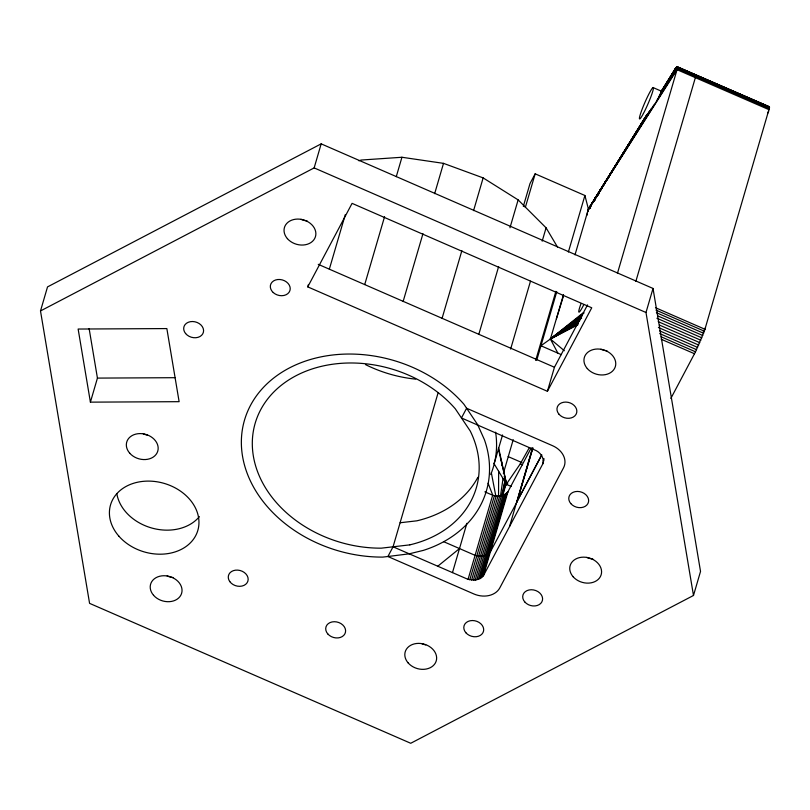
<?xml version="1.0" encoding="UTF-8"?>
<svg xmlns="http://www.w3.org/2000/svg" width="810" height="810" viewBox="0 0 810 810"><rect width="100%" height="100%" fill="white"/><g stroke="black" fill="none" stroke-linecap="round" stroke-linejoin="round"><path stroke-width="1.21" d="M498.545 496.135L498.656 471.288M588.273 211.582L588.414 209.061L584.901 195.494L535.167 173.826L530.013 183.526L523.331 206.368M477.151 424.815L477.657 424.673L463.927 404.251A126.309 99.124 16.3 0 0 250.513 405.365A126.309 99.124 16.3 0 0 382.786 557.098L387.909 556.51L473.88 593.963A20.209 15.856 16.3 0 0 499.81 587.878L563.517 467.856A20.209 15.856 16.3 0 0 552.582 445.713L466.611 408.25L461.457 417.96L536.362 450.694C540.898 453.144 544.553 458.541 542.842 463.806L483.398 575.768L479.905 578.664L475.136 580.092L468.058 579.373L393.063 546.801L438.028 393.042M588.202 211.299L588.414 209.061L646.967 114.919M670.852 398.429L695.517 351.803L704.366 331.199L769.5 107.649L769.318 106.778L677.231 66.724L675.256 68.739L670.721 76.92M500.489 496.034L503.03 478.507M501.522 496.277L504.843 481.505L502.291 496.378L505.754 483.003M597.355 194.825L588.414 209.061L574.999 254.856M561.279 354.628L540.948 345.769L550.395 339.015L563.527 294.536M40.5 310.949L47.527 286.902L321.175 143.856L653.022 288.451L700.529 571.425L693.492 595.471L410.731 743.276L89.576 603.359L40.5 310.949L314.148 167.903L321.175 143.856M90.406 402.145L78.135 329.042L166.85 328.576L179.121 401.679L90.406 402.145L97.433 378.098L89.12 328.536M307.749 286.872L352.077 203.361L591.745 307.79L547.408 391.301L307.749 286.872L308.448 284.472M329.346 269.143L345.303 214.589M364.723 284.553L384.578 216.665M396.272 176.661L401.942 157.261L443.515 163.357L483.145 177.896L518.137 199.888L546.082 227.833L557.493 247.03M403.107 301.563L422.962 233.675M434.656 193.661L443.515 163.357M442.027 318.522L461.882 250.634M473.577 210.63L483.145 177.896M478.781 334.449L498.636 266.561M509.976 227.772L518.137 199.888M525.315 207.481L535.167 173.826M510.634 349.059L530.489 281.171M542.184 241.167L546.082 227.833M452.476 572.599L466.884 523.321M494.809 461.406L502.544 434.96M468.058 579.373L492.662 495.224L484.876 491.842M469.81 579.838L494.424 495.679C499.203 496.682 504.853 495.629 508.002 491.619L531.238 447.849M535.673 360.45L555.883 291.347M471.602 580.112L496.206 495.963M503.344 473.475L513.216 439.658M536.736 360.197L556.774 291.671M568.377 252.001L584.901 195.494M473.384 580.203L497.988 496.044M475.136 580.092L499.74 495.943M476.827 579.798L501.43 495.649M478.426 579.322L503.03 495.173M479.905 578.664L504.519 494.515M481.241 577.844L505.855 493.695M482.416 576.872L507.019 492.723M483.398 575.768L508.002 491.619L506.331 494.829M547.408 391.301L554.445 367.254L587.544 304.904M509.541 526.52L532.393 448.386M443.576 541.647L475.085 555.336C480.289 557.007 486.861 556.237 490.435 551.731L516.912 502.099L532.727 448.001M516.912 502.099L532.879 447.981M543.277 460.981L543.986 458.582M542.842 463.806L543.874 460.009M617.443 273.334L677.038 69.68L677.231 66.724L659.846 94.578M635.86 281.364L695.355 77.649M693.492 595.471L645.995 312.498L653.022 288.451M502.402 496.51L505.673 485.433L504.994 482.011M556.399 318.867L563.416 296.146M605.394 182.574L593.72 200.961L644.618 118.219M593.548 201.609L594.439 199.797M393.063 546.801L387.909 556.51L409.242 553.827L423.508 550.344A125.722 98.658 16.3 0 0 484.4 439.668L477.849 425.118M593.72 200.961L647.028 114.412M517.56 500.367L541.769 454.754M517.387 500.944L541.606 455.331M767.576 113.349L768.731 111.172M703.222 331.948L705.53 327.604M505.156 485.959L520.293 463.826L529.416 447.515M593.7 201.477L594.884 199.392M660.606 92.401L675.256 68.739M597.142 195.494L597.537 194.866M647.281 114.18L590.834 205.112L592.991 202.004M660.555 92.785L676.502 67.108L679.954 68.607M660.818 92.158L675.935 67.777M660.95 92.441L676.927 66.754L769.318 106.778M649.812 110.636L594.348 199.462L651.28 108.661M658.641 96.916L677.393 67.007L769.48 107.052M653.872 105.016L588.414 209.061L590.014 208.362M657.244 99.67L677.413 67.594L769.5 107.649M607.439 179.395L609.495 176.205M591.523 204.403L588.414 209.061L590.611 208.008M595.583 198.328L592.15 203.472L595.684 198.227M596.96 196.273L599.015 193.185M594.793 199.624L588.414 209.061L590.004 208.028M596.211 197.529L599.046 193.337M597.81 195.089L599.228 192.982M597.881 194.258L601.476 189.094M437.775 566.22L459.503 548.572M557.877 353.14L550.395 339.015L582.947 312.994M564.337 350.74L550.395 339.015L584.04 312.933M577.976 324.739L550.395 339.015L582.42 314.918M577.945 323.949L550.395 339.015L582.025 316.052M578.472 322.805L550.395 339.015L581.053 317.611M579.555 321.286L550.395 339.015L581.62 318.138M550.395 339.015L580.071 320.061M358.86 160.765L361.25 160.036L401.942 157.261M400.089 522.754L416.867 520.82A115.192 90.396 16.3 0 0 477.859 477.313M97.433 378.098L174.899 377.693M492.662 495.224L494.424 495.679M682.253 69.609L685.706 71.118M688.004 72.12L690.312 73.123M693.765 74.621L696.063 75.624M700.67 77.628L704.123 79.127M706.421 80.129L709.874 81.628M724.839 88.138L728.291 89.637M730.6 90.639L734.052 92.138M745.564 97.149L749.017 98.648M754.768 101.149L758.221 102.657M763.972 105.158L767.434 106.657M769.378 108.54L677.292 68.496L594.692 199.108L677.038 69.68L769.125 109.725M653.022 87.541L662.246 91.55M508.123 456.587L521.923 462.581M520.293 463.826L522.592 464.818M505.45 482.75L507.748 483.752M493.695 463.097L506.655 484.501L511.262 486.496M655.462 307.689L705.014 329.295M655.978 310.098L704.366 331.199M656.373 312.68L703.617 333.285M657.831 315.91L702.766 335.512M314.148 167.903L645.995 312.498M656.91 318.249L701.845 337.841M658.216 321.651L700.852 340.24M659.482 325.083L699.81 342.671M658.408 327.493L698.736 345.08M659.634 330.844L697.653 347.429M659.704 333.599L696.57 349.677M661.071 336.778L695.517 351.803M661.203 339.238L694.504 353.747M318.249 264.343L554.445 367.254M590.49 205.669L591.087 206.439L590.692 205.345M488.086 483.236L492.612 494.788M504.235 476.381L506.655 484.501L498.606 447.839M590.348 205.912L590.571 206.712M498.383 448.75L506.655 484.501M504.903 480.219L506.037 485.089M491.316 472.665L495.852 496.196M501.248 459.857L502.139 465.791M587.29 212.888L587.392 214.933M606.994 350.841A16.17 12.687 16.3 0 1 600.888 349.242M592.809 559.001A16.17 12.687 16.3 0 1 586.703 557.401M425.776 644.902A16.17 12.687 16.3 0 1 421.757 643.626M147.319 435.112A16.17 12.687 16.3 0 1 143.299 433.836M173.259 577.571A16.17 12.687 16.3 0 1 167.154 575.971M307.091 220.917A16.17 12.687 16.3 0 1 300.986 219.318M199.392 516.618A45.471 35.681 16.3 0 1 152.047 528.1A45.471 35.681 16.3 0 1 116.863 493.837M415.702 379.141A115.192 90.396 16.3 0 1 365.482 364.591M495.609 432.175A125.722 98.658 16.3 0 1 490.708 474.589M583.848 304.57A17.182 1.701 -66.5 0 1 580.912 303.932M595.036 199.543L594.51 200.667L595.036 199.543M409.84 544.857L381.287 548.167A115.192 90.396 16.3 0 1 260.658 409.789A115.192 90.396 16.3 0 1 455.281 408.767L470.256 431.041A115.192 90.396 16.3 0 1 409.84 544.857M287.388 238.636A16.17 12.687 16.3 0 0 314.705 238.494A16.17 12.687 16.3 0 0 297.766 219.065A16.17 12.687 16.3 0 0 287.388 238.636M185.601 333.538A10.105 7.928 16.3 0 0 202.743 333.862A10.105 7.928 16.3 0 0 192.557 321.519A10.105 7.928 16.3 0 0 185.601 333.538M273.223 292.521A10.105 7.928 16.3 0 0 289.879 290.719A10.105 7.928 16.3 0 0 277.719 279.531A10.105 7.928 16.3 0 0 273.223 292.521M570.807 503.597A10.105 7.928 16.3 0 0 587.898 503.617A10.105 7.928 16.3 0 0 577.429 491.427A10.105 7.928 16.3 0 0 570.807 503.597M558.88 414.102A10.105 7.928 16.3 0 0 576.011 414.426A10.105 7.928 16.3 0 0 565.836 402.084A10.105 7.928 16.3 0 0 558.88 414.102M327.807 633.947A10.105 7.928 16.3 0 0 344.878 633.855A10.105 7.928 16.3 0 0 334.297 621.715A10.105 7.928 16.3 0 0 327.807 633.947M229.817 581.631A10.105 7.928 16.3 0 0 247.03 582.886A10.105 7.928 16.3 0 0 237.796 570.119A10.105 7.928 16.3 0 0 229.817 581.631M587.29 368.56A16.17 12.687 16.3 0 0 614.598 368.418A16.17 12.687 16.3 0 0 597.669 348.999A16.17 12.687 16.3 0 0 587.29 368.56M118.847 536.129A45.471 35.681 16.3 0 0 195.666 535.724A45.471 35.681 16.3 0 0 148.058 481.099A45.471 35.681 16.3 0 0 118.847 536.129M153.556 595.289A16.17 12.687 16.3 0 0 180.873 595.147A16.17 12.687 16.3 0 0 163.934 575.728A16.17 12.687 16.3 0 0 153.556 595.289M129.691 453.154A16.17 12.687 16.3 0 0 157.008 453.003A16.17 12.687 16.3 0 0 140.079 433.583A16.17 12.687 16.3 0 0 129.691 453.154M465.892 632.762A10.105 7.928 16.3 0 0 482.962 632.671A10.105 7.928 16.3 0 0 472.382 620.531A10.105 7.928 16.3 0 0 465.892 632.762M524.799 601.972A10.105 7.928 16.3 0 0 541.87 601.881A10.105 7.928 16.3 0 0 531.289 589.741A10.105 7.928 16.3 0 0 524.799 601.972M408.159 662.934A16.17 12.687 16.3 0 0 435.476 662.793A16.17 12.687 16.3 0 0 418.547 643.373A16.17 12.687 16.3 0 0 408.159 662.934M573.105 576.72A16.17 12.687 16.3 0 0 600.413 576.578A16.17 12.687 16.3 0 0 583.483 557.148A16.17 12.687 16.3 0 0 573.105 576.72M643.434 113.471A17.182 1.701 -66.5 0 0 653.417 87.743A17.182 1.701 -66.5 0 0 642.401 108.54A17.182 1.701 -66.5 0 0 643.434 113.471"/></g></svg>
